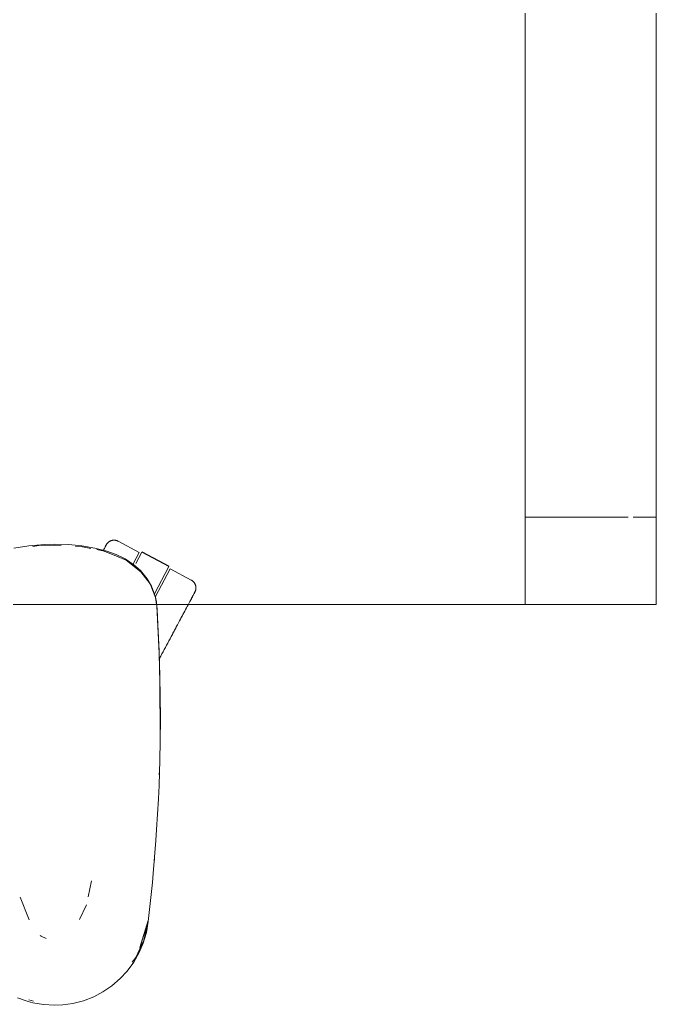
# Model space of a CAD drawing. Header units: millimetres. Extents: x 79795 to 317870, y -36033 to 97293.
# Drawn here: x 158196.7 to 158488.2, y 19540.7 to 19992.5 of the extents above; entities that cross this region are included whole.
import ezdxf

# ---------------------------------------------------------------- set-up
doc = ezdxf.new("R2010")
doc.units = ezdxf.units.MM
doc.header["$MEASUREMENT"] = 0
doc.layers.add('G-IMPT', color=8, linetype='CONTINUOUS', lineweight=9)
doc.layers.add('I-FURN', color=8, linetype='CONTINUOUS', lineweight=9)

msp = doc.modelspace()

# ---------------------------------------------------------------- linework, layer by layer
at = {"layer": 'G-IMPT'}
for p, q in [((158194.04, 19750.29), (158200.8, 19751.4)), ((158208.12, 19751.98), (158200.8, 19751.4)), ((158205.46, 19751.46), (158202.68, 19751.07)), ((158205.46, 19751.46), (158212.63, 19751.69)), ((158208.12, 19751.98), (158212.63, 19752.07)), ((158212.63, 19752.07), (158218.96, 19751.89)), ((158215.73, 19751.5), (158212.63, 19751.69)), ((158225.11, 19751.32), (158218.96, 19751.89)), ((158225.45, 19750.91), (158222.25, 19751.1)), ((158225.11, 19751.32), (158231.05, 19750.32)), ((158229.2, 19750.14), (158225.45, 19750.91)), ((158236.53, 19748.89), (158231.05, 19750.32)), ((158235.41, 19748.87), (158231.95, 19749.58)), ((158235.41, 19748.87), (158241.04, 19746.54)), ((158236.53, 19748.89), (158240.86, 19747.31)), ((158244.93, 19745.32), (158240.86, 19747.31)), ((158245.43, 19744.7), (158241.04, 19746.54)), ((158244.93, 19745.32), (158248.98, 19742.67)), ((158252.22, 19739.48), (158245.43, 19744.7)), ((158248.98, 19742.67), (158252.02, 19740)), ((158255.1, 19736.26), (158252.02, 19740)), ((158256.39, 19733.86), (158252.22, 19739.48)), ((158257.05, 19732.83), (158255.1, 19736.26)), ((158258.8, 19727.66), (158256.39, 19733.86)), ((158257.05, 19732.83), (158258.45, 19729.19)), ((158258.82, 19727.84), (158258.45, 19729.19)), ((158258.8, 19727.66), (158259.28, 19724.49)), ((158258.82, 19727.84), (158259.26, 19725.45)), ((158259.51, 19723.8), (158259.26, 19725.45)), ((158260.56, 19703.22), (158259.51, 19723.8)), ((158260.6, 19702.02), (158259.51, 19723.8)), ((158259.51, 19723.8), (158259.63, 19722.19)), ((158260.6, 19702.02), (158259.63, 19722.19)), ((158261.06, 19681.83), (158260.56, 19703.22)), ((158260.9, 19691.66), (158260.56, 19703.22)), ((158260.56, 19703.22), (158260.6, 19702.02)), ((158261.06, 19681.83), (158260.6, 19702.02)), ((158261.02, 19661.64), (158260.9, 19691.66)), ((158261.06, 19681.83), (158260.9, 19691.66)), ((158260.9, 19691.66), (158261.11, 19672.44)), ((158261.04, 19683.87), (158260.97, 19685.78)), ((158261.02, 19680.98), (158261.04, 19683.87)), ((158261.02, 19661.64), (158261.06, 19681.83)), ((158261.02, 19661.64), (158261.11, 19672.44)), ((158261.02, 19661.64), (158260.85, 19653.23)), ((158260.47, 19641.47), (158260.85, 19653.23)), ((158260.61, 19646.35), (158260.72, 19648.29)), ((158260.72, 19648.29), (158260.73, 19649.78)), ((158260.47, 19641.47), (158260.21, 19635.44)), ((158259.4, 19621.3), (158260.21, 19635.44)), ((158259.08, 19616.22), (158259.4, 19621.3)), ((158259.08, 19616.22), (158257.83, 19601.16)), ((158258.42, 19608.03), (158258.26, 19606.36)), ((158257.83, 19601.16), (158257.48, 19597.03)), ((158229.61, 19597.82), (158228.03, 19590.38)), ((158257.48, 19597.03), (158255.58, 19579.1)), ((158196.91, 19590.32), (158201.05, 19579.89)), ((158224, 19579.99), (158227.27, 19586.77)), ((158255.58, 19579.62), (158251.75, 19567.15)), ((158253.53, 19570.65), (158255.45, 19579.05)), ((158255.58, 19579.62), (158254.66, 19576.3)), ((158255.58, 19579.1), (158254.68, 19574.06)), ((158251.75, 19567.15), (158254.66, 19576.3)), ((158253.22, 19569.2), (158254.68, 19574.06)), ((158206.58, 19572.37), (158206.13, 19572.66)), ((158208.8, 19571.35), (158206.58, 19572.37)), ((158253.53, 19570.65), (158249.8, 19562.58)), ((158251.4, 19564.96), (158253.22, 19569.2)), ((158245.9, 19556.43), (158248.89, 19560.52)), ((158248.2, 19560.47), (158249.8, 19562.58)), ((158251.4, 19564.96), (158248.89, 19560.52)), ((158245.9, 19556.43), (158242.73, 19553)), ((158238.9, 19549.67), (158242.73, 19553)), ((158234.73, 19546.84), (158238.9, 19549.67)), ((158195.73, 19544.19), (158200.51, 19542.48)), ((158202.64, 19541.91), (158200.51, 19542.48)), ((158200.94, 19543.28), (158202.97, 19542.66)), ((158220.99, 19541.56), (158225.85, 19542.82)), ((158230.56, 19544.65), (158225.85, 19542.82)), ((158234.73, 19546.84), (158230.56, 19544.65)), ((158207.58, 19541.03), (158202.64, 19541.91)), ((158212.63, 19540.74), (158207.58, 19541.03)), ((158212.63, 19540.74), (158216.47, 19540.91)), ((158220.99, 19541.56), (158216.47, 19540.91))]:
    msp.add_line(p, q, dxfattribs=at)
at = {"layer": 'I-FURN'}
for p, q in [((158488.16, 20524.49), (158488.16, 19724.49)), ((158488.16, 19724.49), (158488.16, 20524.49)), ((158488.16, 20524.49), (158488.16, 19724.49)), ((158428.16, 20484.49), (158428.16, 19764.49)), ((158488.16, 19764.49), (158488.16, 20484.49)), ((158428.16, 19724.49), (158428.16, 20159.49)), ((158428.16, 19764.49), (158428.16, 19724.49)), ((158428.16, 19764.49), (158475.27, 19764.49)), ((158428.16, 19764.49), (158475.27, 19764.49)), ((158477.58, 19764.49), (158488.16, 19764.49)), ((158477.58, 19764.49), (158488.16, 19764.49)), ((158488.16, 19724.49), (158488.16, 19764.49)), ((158235.35, 19749.97), (158235.53, 19750.32)), ((158235.63, 19750.5), (158235.45, 19750.16)), ((158235.53, 19750.32), (158235.7, 19750.64)), ((158235.79, 19750.8), (158235.63, 19750.5)), ((158235.7, 19750.64), (158235.85, 19750.92)), ((158235.92, 19751.05), (158235.79, 19750.8)), ((158235.85, 19750.92), (158235.98, 19751.16)), ((158236.04, 19751.27), (158235.92, 19751.05)), ((158235.98, 19751.16), (158236.09, 19751.36)), ((158236.14, 19751.45), (158236.04, 19751.27)), ((158236.09, 19751.36), (158236.17, 19751.52)), ((158236.21, 19751.59), (158236.14, 19751.45)), ((158236.17, 19751.52), (158236.24, 19751.65)), ((158236.26, 19751.69), (158236.21, 19751.59)), ((158236.24, 19751.65), (158236.28, 19751.73)), ((158236.3, 19751.75), (158236.26, 19751.69)), ((158236.28, 19751.73), (158236.3, 19751.77)), ((158236.3, 19751.77), (158236.31, 19751.77)), ((158236.31, 19751.77), (158236.3, 19751.75)), ((158236.31, 19751.77), (158236.39, 19751.92)), ((158236.39, 19751.92), (158236.47, 19752.05)), ((158236.47, 19752.05), (158236.56, 19752.19)), ((158236.56, 19752.19), (158236.65, 19752.32)), ((158236.65, 19752.32), (158236.75, 19752.44)), ((158236.75, 19752.44), (158236.86, 19752.57)), ((158236.86, 19752.57), (158236.97, 19752.68)), ((158236.97, 19752.68), (158237.08, 19752.8)), ((158237.08, 19752.8), (158237.2, 19752.91)), ((158237.2, 19752.91), (158237.32, 19753.01)), ((158237.32, 19753.01), (158237.45, 19753.11)), ((158237.45, 19753.11), (158237.58, 19753.2)), ((158237.58, 19753.2), (158237.72, 19753.29)), ((158237.72, 19753.29), (158237.86, 19753.38)), ((158237.86, 19753.38), (158238, 19753.45)), ((158238, 19753.45), (158238.14, 19753.53)), ((158238.14, 19753.53), (158238.29, 19753.59)), ((158238.29, 19753.59), (158238.44, 19753.65)), ((158238.44, 19753.65), (158238.59, 19753.71)), ((158238.59, 19753.71), (158238.74, 19753.75)), ((158238.74, 19753.75), (158238.9, 19753.8)), ((158238.9, 19753.8), (158239.06, 19753.83)), ((158239.06, 19753.83), (158239.21, 19753.86)), ((158239.21, 19753.86), (158239.37, 19753.88)), ((158239.37, 19753.88), (158239.53, 19753.9)), ((158239.53, 19753.9), (158239.7, 19753.91)), ((158239.7, 19753.91), (158239.86, 19753.91)), ((158239.86, 19753.91), (158240.02, 19753.91)), ((158240.02, 19753.91), (158240.18, 19753.9)), ((158240.18, 19753.9), (158240.34, 19753.88)), ((158240.34, 19753.88), (158240.5, 19753.86)), ((158240.5, 19753.86), (158240.66, 19753.83)), ((158240.66, 19753.83), (158240.82, 19753.8)), ((158240.82, 19753.8), (158240.97, 19753.76)), ((158240.97, 19753.76), (158241.13, 19753.71)), ((158241.13, 19753.71), (158241.28, 19753.66)), ((158241.28, 19753.66), (158241.43, 19753.6)), ((158241.43, 19753.6), (158241.57, 19753.53)), ((158241.57, 19753.53), (158241.72, 19753.46)), ((158241.72, 19753.46), (158241.76, 19753.44)), ((158251.44, 19748.29), (158241.76, 19753.44)), ((158234.91, 19749.14), (158235.14, 19749.57)), ((158235.25, 19749.79), (158235.03, 19749.38)), ((158235.14, 19749.57), (158235.35, 19749.97)), ((158235.45, 19750.16), (158235.25, 19749.79)), ((158248.68, 19743.1), (158251.44, 19748.29)), ((158249.86, 19743.18), (158252.67, 19748.48)), ((158252.67, 19748.48), (158265.04, 19741.9)), ((158265.13, 19742.07), (158252.76, 19748.65)), ((158265.04, 19741.9), (158258.38, 19729.4)), ((158258.84, 19728.11), (158265.57, 19740.78)), ((158275.26, 19735.63), (158265.57, 19740.78)), ((158275.26, 19735.63), (158275.4, 19735.55)), ((158275.4, 19735.55), (158275.53, 19735.47)), ((158275.53, 19735.47), (158275.67, 19735.38)), ((158275.67, 19735.38), (158275.8, 19735.28)), ((158275.8, 19735.28), (158275.93, 19735.18)), ((158275.93, 19735.18), (158276.05, 19735.08)), ((158276.05, 19735.08), (158276.17, 19734.97)), ((158276.17, 19734.97), (158276.28, 19734.85)), ((158276.28, 19734.85), (158276.39, 19734.73)), ((158276.39, 19734.73), (158276.49, 19734.61)), ((158276.49, 19734.61), (158276.59, 19734.48)), ((158276.59, 19734.48), (158276.69, 19734.35)), ((158276.69, 19734.35), (158276.77, 19734.22)), ((158276.77, 19734.22), (158276.86, 19734.08)), ((158276.86, 19734.08), (158276.93, 19733.94)), ((158276.93, 19733.94), (158277.01, 19733.8)), ((158277.01, 19733.8), (158277.07, 19733.65)), ((158277.07, 19733.65), (158277.13, 19733.5)), ((158277.13, 19733.5), (158277.19, 19733.35)), ((158277.19, 19733.35), (158277.23, 19733.19)), ((158277.23, 19733.19), (158277.28, 19733.04)), ((158277.28, 19733.04), (158277.31, 19732.88)), ((158277.31, 19732.88), (158277.34, 19732.72)), ((158277.34, 19732.72), (158277.36, 19732.56)), ((158277.36, 19732.56), (158277.38, 19732.4)), ((158277.38, 19732.4), (158277.39, 19732.24)), ((158277.39, 19732.24), (158277.39, 19732.08)), ((158275.65, 19727.78), (158275.41, 19727.34)), ((158275.52, 19727.55), (158275.75, 19727.98)), ((158275.87, 19728.19), (158275.65, 19727.78)), ((158275.75, 19727.98), (158275.96, 19728.37)), ((158276.07, 19728.57), (158275.87, 19728.19)), ((158275.96, 19728.37), (158276.15, 19728.73)), ((158276.24, 19728.9), (158276.07, 19728.57)), ((158276.15, 19728.73), (158276.32, 19729.04)), ((158276.4, 19729.2), (158276.24, 19728.9)), ((158276.32, 19729.04), (158276.47, 19729.32)), ((158276.54, 19729.46), (158276.4, 19729.2)), ((158276.47, 19729.32), (158276.6, 19729.56)), ((158276.66, 19729.68), (158276.54, 19729.46)), ((158276.6, 19729.56), (158276.7, 19729.77)), ((158276.75, 19729.86), (158276.66, 19729.68)), ((158276.7, 19729.77), (158276.79, 19729.93)), ((158276.83, 19730), (158276.75, 19729.86)), ((158276.79, 19729.93), (158276.85, 19730.05)), ((158276.88, 19730.1), (158276.83, 19730)), ((158276.85, 19730.05), (158276.9, 19730.13)), ((158276.91, 19730.16), (158276.88, 19730.1)), ((158276.9, 19730.13), (158276.92, 19730.17)), ((158276.92, 19730.18), (158276.91, 19730.16)), ((158276.94, 19730.22), (158276.92, 19730.18)), ((158276.92, 19730.17), (158276.92, 19730.18)), ((158277.01, 19730.36), (158276.94, 19730.22)), ((158277.08, 19730.51), (158277.01, 19730.36)), ((158277.14, 19730.66), (158277.08, 19730.51)), ((158277.19, 19730.81), (158277.14, 19730.66)), ((158277.24, 19730.97), (158277.19, 19730.81)), ((158277.28, 19731.12), (158277.24, 19730.97)), ((158277.32, 19731.28), (158277.28, 19731.12)), ((158277.34, 19731.44), (158277.32, 19731.28)), ((158277.37, 19731.6), (158277.34, 19731.44)), ((158277.38, 19731.76), (158277.37, 19731.6)), ((158277.39, 19731.92), (158277.38, 19731.76)), ((158277.39, 19732.08), (158277.39, 19731.92)), ((156888.16, 19724.49), (158488.16, 19724.49)), ((158488.16, 19724.49), (156888.16, 19724.49)), ((158273.04, 19722.88), (158273.41, 19723.58)), ((158273.41, 19723.58), (158273.77, 19724.24)), ((158273.77, 19724.24), (158274.1, 19724.88)), ((158274.1, 19724.88), (158274.42, 19725.48)), ((158274.59, 19725.79), (158274.28, 19725.2)), ((158274.42, 19725.48), (158274.72, 19726.05)), ((158274.88, 19726.34), (158274.59, 19725.79)), ((158274.72, 19726.05), (158275.01, 19726.58)), ((158275.16, 19726.86), (158274.88, 19726.34)), ((158275.01, 19726.58), (158275.28, 19727.08)), ((158275.41, 19727.34), (158275.16, 19726.86)), ((158275.28, 19727.08), (158275.52, 19727.55)), ((158428.16, 19724.49), (158488.16, 19724.49)), ((158488.16, 19724.49), (158428.16, 19724.49)), ((158270.78, 19718.62), (158270.32, 19717.77)), ((158270.53, 19718.16), (158270.98, 19719.01)), ((158271.22, 19719.46), (158270.78, 19718.62)), ((158270.98, 19719.01), (158271.42, 19719.84)), ((158271.42, 19719.84), (158271.85, 19720.64)), ((158271.85, 19720.64), (158272.26, 19721.41)), ((158272.26, 19721.41), (158272.66, 19722.16)), ((158272.66, 19722.16), (158273.04, 19722.88)), ((158268.4, 19714.15), (158267.9, 19713.21)), ((158268.13, 19713.64), (158268.63, 19714.58)), ((158268.89, 19715.08), (158268.4, 19714.15)), ((158268.63, 19714.58), (158269.12, 19715.5)), ((158269.38, 19715.99), (158268.89, 19715.08)), ((158269.12, 19715.5), (158269.6, 19716.41)), ((158269.86, 19716.89), (158269.38, 19715.99)), ((158269.6, 19716.41), (158270.07, 19717.3)), ((158270.32, 19717.77), (158269.86, 19716.89)), ((158270.07, 19717.3), (158270.53, 19718.16)), ((158265.54, 19708.78), (158266.07, 19709.77)), ((158266.35, 19710.3), (158265.83, 19709.31)), ((158266.07, 19709.77), (158266.59, 19710.75)), ((158266.87, 19711.28), (158266.35, 19710.3)), ((158266.59, 19710.75), (158267.11, 19711.73)), ((158267.39, 19712.25), (158266.87, 19711.28)), ((158267.11, 19711.73), (158267.62, 19712.69)), ((158267.9, 19713.21), (158267.39, 19712.25)), ((158267.62, 19712.69), (158268.13, 19713.64)), ((158263.7, 19705.31), (158263.17, 19704.31)), ((158263.41, 19704.77), (158263.95, 19705.78)), ((158264.24, 19706.32), (158263.7, 19705.31)), ((158263.95, 19705.78), (158264.48, 19706.78)), ((158264.77, 19707.32), (158264.24, 19706.32)), ((158264.48, 19706.78), (158265.01, 19707.78)), ((158265.3, 19708.32), (158264.77, 19707.32)), ((158265.01, 19707.78), (158265.54, 19708.78)), ((158265.83, 19709.31), (158265.3, 19708.32)), ((158260.76, 19699.78), (158261.28, 19700.77)), ((158261.57, 19701.31), (158261.04, 19700.31)), ((158261.28, 19700.77), (158261.81, 19701.76)), ((158262.1, 19702.3), (158261.57, 19701.31)), ((158261.81, 19701.76), (158262.34, 19702.76)), ((158262.63, 19703.3), (158262.1, 19702.3)), ((158262.34, 19702.76), (158262.88, 19703.77)), ((158263.17, 19704.31), (158262.63, 19703.3)), ((158262.88, 19703.77), (158263.41, 19704.77)), ((158261.04, 19700.31), (158260.52, 19699.33))]:
    msp.add_line(p, q, dxfattribs=at)

doc.saveas('drawing.dxf')
